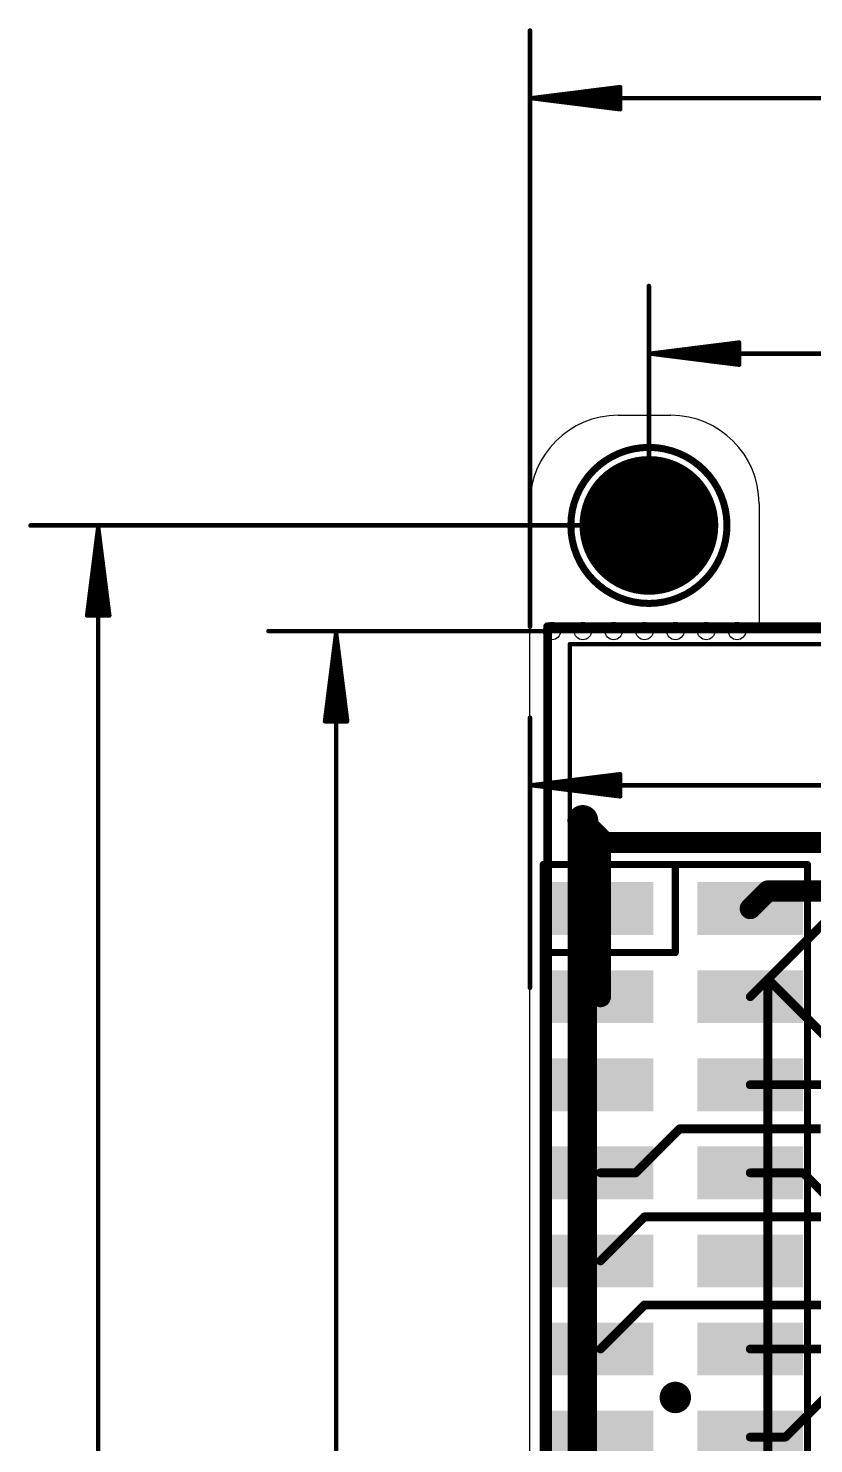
# Model space of a CAD drawing. Extents: x -17 to 57, y -6 to 105.
# Drawn here: x -14.46 to 8.18, y 61.53 to 102.34 of the extents above; entities that cross this region are included whole.
import ezdxf

# ---------------------------------------------------------------- set-up
doc = ezdxf.new("R2010")
doc.units = 0
for name, color, linetype in [('1', 12, 'CONTINUOUS'), ('16', 132, 'CONTINUOUS'), ('17', 110, 'CONTINUOUS'), ('18', 110, 'CONTINUOUS'), ('20', 4, 'CONTINUOUS'), ('21', 40, 'CONTINUOUS'), ('22', 6, 'CONTINUOUS'), ('24', 53, 'CONTINUOUS'), ('47', 253, 'CONTINUOUS'), ('48', 253, 'CONTINUOUS')]:
    doc.layers.add(name, color=color, linetype=linetype)

# ---------------------------------------------------------------- blocks, each defined once
blk = doc.blocks.new('RECT')
blk.add_solid([(-0.5, -0.5), (0.5, -0.5), (-0.5, 0.5), (0.5, 0.5)])
blk = doc.blocks.new('ROUNDP')
at = {"const_width": 0.5}
blk.add_lwpolyline([(0, -0.25, 1), (0, 0.25, 1), (0, -0.25)], format="xyb", dxfattribs=at)
blk = doc.blocks.new('ROUNDV')
at = {"const_width": 0.5}
blk.add_lwpolyline([(0, -0.25, 1), (0, 0.25, 1), (0, -0.25)], format="xyb", dxfattribs=at)

msp = doc.modelspace()

# ---------------------------------------------------------------- linework, layer by layer
at = {"layer": '1'}
for points, const_width in [([(0.508, 0), (0.508, 85.09)], 0.254), ([(0.508, 85.09), (56.388, 85.09)], 0.254), ([(1.524, 79.502), (2.159, 78.867)], 0.6096), ([(2.032, 78.74), (2.159, 78.867)], 0.6096), ([(2.032, 76.962), (2.032, 78.74)], 0.6096), ([(2.159, 78.867), (11.557, 78.867)], 0.6096), ([(6.35, 76.962), (6.858, 77.47)], 0.6096), ([(6.858, 77.47), (8.89, 77.47)], 0.6096), ([(2.032, 74.422), (2.032, 76.962)], 0.6096), ([(6.858, 74.93), (6.35, 74.422)], 0.254), ([(11.684, 70.104), (6.858, 74.93)], 0.254), ([(9.144, 71.882), (6.35, 71.882)], 0.254), ([(4.318, 70.612), (3.048, 69.342)], 0.254), ([(8.382, 70.612), (4.318, 70.612)], 0.254), ([(3.048, 69.342), (2.032, 69.342)], 0.254), ([(7.874, 69.342), (6.35, 69.342)], 0.254), ([(8.636, 68.58), (7.874, 69.342)], 0.254), ([(3.302, 68.072), (2.032, 66.802)], 0.254), ([(3.302, 68.072), (21.209, 68.072)], 0.254), ([(12.192, 66.548), (7.366, 61.722)], 0.254), ([(3.302, 65.532), (2.032, 64.262)], 0.254), ([(9.652, 65.532), (3.302, 65.532)], 0.254), ([(9.144, 64.262), (6.35, 64.262)], 0.254), ([(7.366, 61.722), (6.35, 61.722)], 0.254)]:
    msp.add_lwpolyline(points, dxfattribs=dict(at, const_width=const_width))
for points, const_width in [([(0.5715, 85.09, 1), (0.4445, 85.09)], 0.127), ([(0.508, 85.1535, 1), (0.508, 85.0265)], 0.127), ([(1.6318, 79.6098, 1), (1.4162, 79.3942)], 0.3048), ([(1.9242, 78.8478, 1), (2.1398, 78.6322)], 0.3048), ([(2.1844, 78.74, 1), (1.8796, 78.74)], 0.3048), ([(2.159, 79.0194, 1), (2.159, 78.7146)], 0.3048), ([(2.2668, 78.7592, 1), (2.0512, 78.9748)], 0.3048), ([(2.0512, 78.7592, 1), (2.2668, 78.9748)], 0.3048), ([(6.858, 77.6224, 1), (6.858, 77.3176)], 0.3048), ([(6.9658, 77.3622, 1), (6.7502, 77.5778)], 0.3048), ([(2.1844, 76.962, 1), (1.8796, 76.962)], 0.3048), ([(6.2422, 77.0698, 1), (6.4578, 76.8542)], 0.3048), ([(1.8796, 76.962, 1), (2.1844, 76.962)], 0.3048), ([(6.9029, 74.9749, 1), (6.8131, 74.8851)], 0.127), ([(6.9029, 74.8851, 1), (6.8131, 74.9749)], 0.127), ([(1.8796, 74.422, 1), (2.1844, 74.422)], 0.3048), ([(6.3051, 74.4669, 1), (6.3949, 74.3771)], 0.127), ([(6.35, 71.9455, 1), (6.35, 71.8185)], 0.127), ([(4.318, 70.6755, 1), (4.318, 70.5485)], 0.127), ([(4.3629, 70.5671, 1), (4.2731, 70.6569)], 0.127), ([(2.032, 69.4055, 1), (2.032, 69.2785)], 0.127), ([(3.0031, 69.3869, 1), (3.0929, 69.2971)], 0.127), ([(3.048, 69.2785, 1), (3.048, 69.4055)], 0.127), ([(6.35, 69.4055, 1), (6.35, 69.2785)], 0.127), ([(7.9189, 69.3869, 1), (7.8291, 69.2971)], 0.127), ([(7.874, 69.2785, 1), (7.874, 69.4055)], 0.127), ([(3.302, 68.1355, 1), (3.302, 68.0085)], 0.127), ([(3.3469, 68.0271, 1), (3.2571, 68.1169)], 0.127), ([(1.9871, 66.8469, 1), (2.0769, 66.7571)], 0.127), ([(3.302, 65.5955, 1), (3.302, 65.4685)], 0.127), ([(3.3469, 65.4871, 1), (3.2571, 65.5769)], 0.127), ([(1.9871, 64.3069, 1), (2.0769, 64.2171)], 0.127), ([(6.35, 64.3255, 1), (6.35, 64.1985)], 0.127), ([(6.35, 61.7855, 1), (6.35, 61.6585)], 0.127), ([(7.3211, 61.7669, 1), (7.4109, 61.6771)], 0.127), ([(7.366, 61.6585, 1), (7.366, 61.7855)], 0.127)]:
    msp.add_lwpolyline(points, format="xyb", dxfattribs=dict(at, const_width=const_width))
at = {"layer": '16'}
for points, const_width in [([(0.508, 0), (0.508, 85.09)], 0.254), ([(0.508, 85.09), (56.388, 85.09)], 0.254), ([(1.524, 55.753), (1.524, 79.502)], 0.8128), ([(6.858, 74.93), (8.89, 76.962)], 0.254), ([(6.858, 56.388), (6.858, 74.93)], 0.254)]:
    msp.add_lwpolyline(points, dxfattribs=dict(at, const_width=const_width))
for points, const_width in [([(0.5715, 85.09, 1), (0.4445, 85.09)], 0.127), ([(0.508, 85.1535, 1), (0.508, 85.0265)], 0.127), ([(1.7272, 79.502, 1), (1.3208, 79.502)], 0.4064), ([(6.9215, 74.93, 1), (6.7945, 74.93)], 0.127), ([(6.8131, 74.9749, 1), (6.9029, 74.8851)], 0.127)]:
    msp.add_lwpolyline(points, format="xyb", dxfattribs=dict(at, const_width=const_width))
at = {"layer": '20'}
for p, q in [((2.54, 91.186), (4.064, 91.186)), ((0, -3.81), (0, 88.646)), ((6.604, 88.646), (6.604, 84.963)), ((6.604, 84.963), (50.165, 84.963))]:
    msp.add_line(p, q, dxfattribs=at)
for centre in [(0.635, 84.963), (1.524, 84.963), (2.413, 84.963), (3.302, 84.963), (4.191, 84.963), (5.08, 84.963), (5.969, 84.963)]:
    msp.add_circle(centre, 0.25, dxfattribs=at)
for centre, start, end in [((2.54, 88.646), 90, 180), ((4.064, 88.646), 0, 90)]:
    msp.add_arc(centre, 2.54, start, end, dxfattribs=at)
at = {"layer": '21', "const_width": 0.2032}
for points in [[(0.381, 78.232), (4.191, 78.232)], [(0.381, 75.692), (0.381, 78.232)], [(4.191, 78.232), (8.001, 78.232)], [(4.191, 78.232), (4.191, 75.692)], [(8.001, 78.232), (8.001, 27.432)], [(0.381, 27.432), (0.381, 75.692)], [(4.191, 75.692), (0.381, 75.692)]]:
    msp.add_lwpolyline(points, dxfattribs=at)
at = {"layer": '21', "const_width": 0.1016}
for points in [[(0.381, 78.2828, 1), (0.381, 78.1812)], [(0.4318, 78.232, 1), (0.3302, 78.232)], [(4.191, 78.2828, 1), (4.191, 78.1812)], [(4.2418, 78.232, 1), (4.1402, 78.232)], [(4.191, 78.1812, 1), (4.191, 78.2828)], [(8.0518, 78.232, 1), (7.9502, 78.232)], [(8.001, 78.1812, 1), (8.001, 78.2828)], [(0.4318, 75.692, 1), (0.3302, 75.692)], [(0.381, 75.7428, 1), (0.381, 75.6412)], [(0.3302, 75.692, 1), (0.4318, 75.692)], [(4.1402, 75.692, 1), (4.2418, 75.692)], [(4.191, 75.6412, 1), (4.191, 75.7428)]]:
    msp.add_lwpolyline(points, format="xyb", dxfattribs=at)
at = {"layer": '22'}
for points, const_width in [([(3.429, 85.761, 1), (3.429, 90.261, 1), (3.429, 85.761)], 0.2032), ([(1.148, 84.6158, 1), (1.148, 84.5523)], 0.0635), ([(1.1798, 84.584, 1), (1.1163, 84.584)], 0.0635)]:
    msp.add_lwpolyline(points, format="xyb", dxfattribs=dict(at, const_width=const_width))
at = {"layer": '22', "const_width": 0.127}
for points in [[(55.748, 84.584), (1.148, 84.584)], [(1.148, 84.584), (1.148, -0.316)]]:
    msp.add_lwpolyline(points, dxfattribs=at)
at = {"layer": '24'}
msp.add_point((3.429, 88.011), dxfattribs=at)
at = {"layer": '47', "const_width": 0.13}
for points in [[(0, 74.676), (0, 82.468)], [(0.065, 80.518), (2.6, 80.8372)], [(0.065, 80.518), (2.6, 80.778)], [(2.6, 80.8372), (2.6, 80.1988)], [(0.065, 80.518), (2.6, 80.648)], [(0.065, 80.518), (28.891, 80.518)], [(2.6, 80.1988), (0.065, 80.518)], [(2.6, 80.388), (0.065, 80.518)], [(2.6, 80.258), (0.065, 80.518)]]:
    msp.add_lwpolyline(points, dxfattribs=at)
at = {"layer": '47', "const_width": 0.065}
for points in [[(0.0325, 82.468, 1), (-0.0325, 82.468)], [(2.6325, 80.8372, 1), (2.5675, 80.8372)], [(2.6041, 80.805, 1), (2.5959, 80.8695)], [(2.6033, 80.7457, 1), (2.5967, 80.8103)], [(0.065, 80.5505, 1), (0.065, 80.4855)], [(0.0691, 80.5502, 1), (0.0609, 80.4858)], [(0.0633, 80.5505, 1), (0.0667, 80.4855)], [(0.0667, 80.5505, 1), (0.0633, 80.4855)], [(0.0683, 80.5503, 1), (0.0617, 80.4857)], [(0.0617, 80.5503, 1), (0.0683, 80.4857)], [(0.0609, 80.5502, 1), (0.0691, 80.4858)], [(2.6017, 80.6155, 1), (2.5983, 80.6805)], [(2.5983, 80.3555, 1), (2.6017, 80.4205)], [(2.5675, 80.1988, 1), (2.6325, 80.1988)], [(2.5959, 80.1665, 1), (2.6041, 80.231)], [(2.5967, 80.2257, 1), (2.6033, 80.2903)], [(-0.0325, 74.676, 1), (0.0325, 74.676)]]:
    msp.add_lwpolyline(points, format="xyb", dxfattribs=at)
at = {"layer": '48', "const_width": 0.13}
for points in [[(0, 85.09), (0, 102.28)], [(0.065, 100.33), (2.6, 100.6492)], [(0.065, 100.33), (2.6, 100.59)], [(0.065, 100.33), (2.6, 100.46)], [(2.6, 100.6492), (2.6, 100.0108)], [(0.065, 100.33), (56.45, 100.33)], [(2.6, 100.0108), (0.065, 100.33)], [(2.6, 100.2), (0.065, 100.33)], [(2.6, 100.07), (0.065, 100.33)], [(3.429, 88.011), (3.429, 94.914)], [(3.494, 92.964), (6.029, 93.2832)], [(3.494, 92.964), (6.029, 93.224)], [(3.494, 92.964), (6.029, 93.094)], [(6.029, 93.2832), (6.029, 92.6448)], [(3.494, 92.964), (53.275, 92.964)], [(6.029, 92.6448), (3.494, 92.964)], [(6.029, 92.834), (3.494, 92.964)], [(6.029, 92.704), (3.494, 92.964)], [(3.429, 88.011), (-14.396, 88.011)], [(-12.446, 87.946), (-12.7652, 85.411)], [(-12.446, 87.946), (-12.706, 85.411)], [(-12.446, 87.946), (-12.576, 85.411)], [(-12.446, 87.946), (-12.446, -3.11)], [(-12.1268, 85.411), (-12.446, 87.946)], [(-12.316, 85.411), (-12.446, 87.946)], [(-12.186, 85.411), (-12.446, 87.946)], [(-12.7652, 85.411), (-12.1268, 85.411)], [(36.449, 84.963), (-7.538, 84.963)], [(-5.588, 84.898), (-5.9072, 82.363)], [(-5.588, 84.898), (-5.848, 82.363)], [(-5.588, 84.898), (-5.718, 82.363)], [(-5.588, 84.898), (-5.588, 0.065)], [(-5.2688, 82.363), (-5.588, 84.898)], [(-5.458, 82.363), (-5.588, 84.898)], [(-5.328, 82.363), (-5.588, 84.898)], [(-5.9072, 82.363), (-5.2688, 82.363)]]:
    msp.add_lwpolyline(points, dxfattribs=at)
at = {"layer": '48', "const_width": 0.065}
for points in [[(0.0325, 102.28, 1), (-0.0325, 102.28)], [(2.6325, 100.6492, 1), (2.5675, 100.6492)], [(2.6041, 100.617, 1), (2.5959, 100.6815)], [(2.6033, 100.5577, 1), (2.5967, 100.6223)], [(2.6017, 100.4275, 1), (2.5983, 100.4925)], [(0.065, 100.3625, 1), (0.065, 100.2975)], [(0.0691, 100.3622, 1), (0.0609, 100.2978)], [(0.0633, 100.3625, 1), (0.0667, 100.2975)], [(0.0667, 100.3625, 1), (0.0633, 100.2975)], [(0.0683, 100.3623, 1), (0.0617, 100.2977)], [(0.0617, 100.3623, 1), (0.0683, 100.2977)], [(0.0609, 100.3622, 1), (0.0691, 100.2978)], [(2.5675, 100.0108, 1), (2.6325, 100.0108)], [(2.5959, 99.9785, 1), (2.6041, 100.043)], [(2.5967, 100.0377, 1), (2.6033, 100.1023)], [(2.5983, 100.1675, 1), (2.6017, 100.2325)], [(3.4615, 94.914, 1), (3.3965, 94.914)], [(6.0615, 93.2832, 1), (5.9965, 93.2832)], [(6.0331, 93.251, 1), (6.0249, 93.3155)], [(6.0323, 93.1917, 1), (6.0257, 93.2563)], [(6.0307, 93.0615, 1), (6.0273, 93.1265)], [(3.494, 92.9965, 1), (3.494, 92.9315)], [(3.4981, 92.9962, 1), (3.4899, 92.9318)], [(3.4923, 92.9965, 1), (3.4957, 92.9315)], [(3.4957, 92.9965, 1), (3.4923, 92.9315)], [(3.4973, 92.9963, 1), (3.4907, 92.9317)], [(3.4907, 92.9963, 1), (3.4973, 92.9317)], [(3.4899, 92.9962, 1), (3.4981, 92.9318)], [(5.9965, 92.6448, 1), (6.0615, 92.6448)], [(6.0249, 92.6125, 1), (6.0331, 92.677)], [(6.0257, 92.6717, 1), (6.0323, 92.7363)], [(6.0273, 92.8015, 1), (6.0307, 92.8665)], [(-14.396, 88.0435, 1), (-14.396, 87.9785)], [(-12.4135, 87.946, 1), (-12.4785, 87.946)], [(-12.4138, 87.9501, 1), (-12.4782, 87.9419)], [(-12.4135, 87.9443, 1), (-12.4785, 87.9477)], [(-12.4135, 87.9477, 1), (-12.4785, 87.9443)], [(-12.4137, 87.9493, 1), (-12.4783, 87.9427)], [(-12.4137, 87.9427, 1), (-12.4783, 87.9493)], [(-12.4138, 87.9419, 1), (-12.4782, 87.9501)], [(3.3965, 88.011, 1), (3.4615, 88.011)], [(3.429, 87.9785, 1), (3.429, 88.0435)], [(-12.7975, 85.4151, 1), (-12.733, 85.4069)], [(-12.7652, 85.4435, 1), (-12.7652, 85.3785)], [(-12.7383, 85.4143, 1), (-12.6737, 85.4077)], [(-12.6085, 85.4127, 1), (-12.5435, 85.4093)], [(-12.3485, 85.4093, 1), (-12.2835, 85.4127)], [(-12.2183, 85.4077, 1), (-12.1537, 85.4143)], [(-12.159, 85.4069, 1), (-12.0945, 85.4151)], [(-12.1268, 85.3785, 1), (-12.1268, 85.4435)], [(-7.538, 84.9955, 1), (-7.538, 84.9305)], [(-5.5555, 84.898, 1), (-5.6205, 84.898)], [(-5.5558, 84.9021, 1), (-5.6202, 84.8939)], [(-5.5555, 84.8963, 1), (-5.6205, 84.8997)], [(-5.5555, 84.8997, 1), (-5.6205, 84.8963)], [(-5.5557, 84.9013, 1), (-5.6203, 84.8947)], [(-5.5557, 84.8947, 1), (-5.6203, 84.9013)], [(-5.5558, 84.8939, 1), (-5.6202, 84.9021)], [(-0.0325, 85.09, 1), (0.0325, 85.09)], [(-5.9395, 82.3671, 1), (-5.875, 82.3589)], [(-5.9072, 82.3955, 1), (-5.9072, 82.3305)], [(-5.8803, 82.3663, 1), (-5.8157, 82.3597)], [(-5.7505, 82.3647, 1), (-5.6855, 82.3613)], [(-5.4905, 82.3613, 1), (-5.4255, 82.3647)], [(-5.3603, 82.3597, 1), (-5.2957, 82.3663)], [(-5.301, 82.3589, 1), (-5.2365, 82.3671)], [(-5.2688, 82.3305, 1), (-5.2688, 82.3955)]]:
    msp.add_lwpolyline(points, format="xyb", dxfattribs=at)

# ---------------------------------------------------------------- block references
at = {"layer": '1', "xscale": 3.048, "yscale": 1.524}
for p in [(2.032, 76.962), (6.35, 76.962), (2.032, 74.422), (2.032, 71.882), (2.032, 69.342), (2.032, 66.802), (2.032, 64.262), (2.032, 61.722)]:
    msp.add_blockref('RECT', p, dxfattribs=at)
at = {"layer": '1', "xscale": 3.048, "yscale": 1.524, "rotation": 180}
for p in [(6.35, 74.422), (6.35, 71.882), (6.35, 69.342), (6.35, 66.802), (6.35, 64.262), (6.35, 61.722)]:
    msp.add_blockref('RECT', p, dxfattribs=at)
at = {"layer": '17', "xscale": 4, "yscale": 4, "rotation": 180}
msp.add_blockref('ROUNDP', (3.429, 88.011), dxfattribs=at)
msp.add_blockref('ROUNDP', (3.429, 88.011), dxfattribs=at)
at = {"layer": '18'}
for p, xscale, yscale in [((1.524, 79.502), 0.889, 0.889), ((1.524, 79.502), 0.889, 0.889), ((4.191, 62.865), 0.9064, 0.9064), ((4.191, 62.865), 0.9064, 0.9064)]:
    msp.add_blockref('ROUNDV', p, dxfattribs=dict(at, xscale=xscale, yscale=yscale))

doc.saveas('drawing.dxf')
